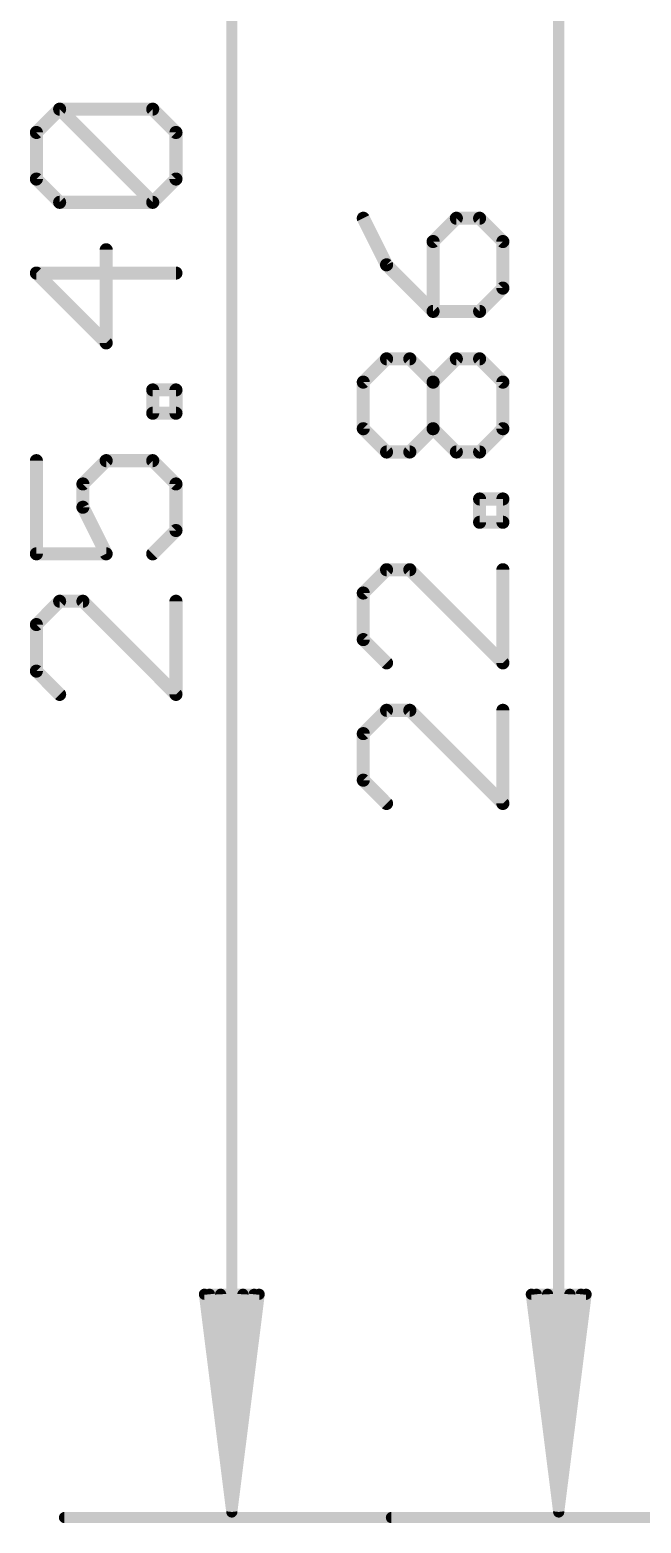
# Model space of a CAD drawing. Extents: x -34 to 73, y -25 to 33.
# Drawn here: x -7.43 to -0.31, y -0.07 to 17.32 of the extents above; entities that cross this region are included whole.
import ezdxf

# ---------------------------------------------------------------- set-up
doc = ezdxf.new("R2010")
doc.units = 0
doc.layers.add('47', color=253, linetype='CONTINUOUS')

msp = doc.modelspace()

# ---------------------------------------------------------------- linework, layer by layer
at = {"layer": '47'}
for points, const_width in [([(-5.08, 0.065), (-5.08, 25.335)], 0.13), ([(-1.27, 22.795), (-1.27, 0.065)], 0.13), ([(-7.3577, 16.1287), (-7.0865, 16.3999)], 0.1524), ([(-7.0865, 16.3999), (-6.0019, 16.3999)], 0.1524), ([(-6.0019, 15.3152), (-7.0865, 16.3999)], 0.1524), ([(-6.0019, 16.3999), (-5.7307, 16.1287)], 0.1524), ([(-7.3577, 15.5864), (-7.3577, 16.1287)], 0.1524), ([(-5.7307, 16.1287), (-5.7307, 15.5864)], 0.1524), ([(-7.0865, 15.3152), (-7.3577, 15.5864)], 0.1524), ([(-5.7307, 15.5864), (-6.0019, 15.3152)], 0.1524), ([(-6.0019, 15.3152), (-7.0865, 15.3152)], 0.1524), ([(-3.5477, 15.1299), (-3.2765, 14.5876)], 0.1524), ([(-2.463, 15.1299), (-2.7342, 14.8587)], 0.1524), ([(-2.1919, 15.1299), (-2.463, 15.1299)], 0.1524), ([(-1.9207, 14.8587), (-2.1919, 15.1299)], 0.1524), ([(-6.5442, 13.6781), (-6.5442, 14.7628)], 0.1524), ([(-2.7342, 14.8587), (-2.7342, 14.0452)], 0.1524), ([(-1.9207, 14.3164), (-1.9207, 14.8587)], 0.1524), ([(-3.2765, 14.5876), (-2.7342, 14.0452)], 0.1524), ([(-5.7307, 14.4916), (-7.3577, 14.4916)], 0.1524), ([(-7.3577, 14.4916), (-6.5442, 13.6781)], 0.1524), ([(-2.1919, 14.0452), (-1.9207, 14.3164)], 0.1524), ([(-2.7342, 14.0452), (-2.1919, 14.0452)], 0.1524), ([(-3.5477, 13.2216), (-3.2765, 13.4928)], 0.1524), ([(-3.2765, 13.4928), (-3.0054, 13.4928)], 0.1524), ([(-3.0054, 13.4928), (-2.7342, 13.2216)], 0.1524), ([(-2.7342, 13.2216), (-2.463, 13.4928)], 0.1524), ([(-2.463, 13.4928), (-2.1919, 13.4928)], 0.1524), ([(-2.1919, 13.4928), (-1.9207, 13.2216)], 0.1524), ([(-3.5477, 12.6793), (-3.5477, 13.2216)], 0.1524), ([(-2.7342, 12.6793), (-2.7342, 13.2216)], 0.1524), ([(-1.9207, 13.2216), (-1.9207, 12.6793)], 0.1524), ([(-6.0019, 12.8595), (-6.0019, 13.1307)], 0.1524), ([(-6.0019, 13.1307), (-5.7307, 13.1307)], 0.1524), ([(-5.7307, 13.1307), (-5.7307, 12.8595)], 0.1524), ([(-5.7307, 12.8595), (-6.0019, 12.8595)], 0.1524), ([(-3.2765, 12.4081), (-3.5477, 12.6793)], 0.1524), ([(-2.7342, 12.6793), (-3.0054, 12.4081)], 0.1524), ([(-2.463, 12.4081), (-2.7342, 12.6793)], 0.1524), ([(-1.9207, 12.6793), (-2.1919, 12.4081)], 0.1524), ([(-7.3577, 12.307), (-7.3577, 11.2224)], 0.1524), ([(-6.8154, 12.0358), (-6.5442, 12.307)], 0.1524), ([(-6.5442, 12.307), (-6.0019, 12.307)], 0.1524), ([(-6.0019, 12.307), (-5.7307, 12.0358)], 0.1524), ([(-3.0054, 12.4081), (-3.2765, 12.4081)], 0.1524), ([(-2.1919, 12.4081), (-2.463, 12.4081)], 0.1524), ([(-6.8154, 11.7647), (-6.8154, 12.0358)], 0.1524), ([(-5.7307, 12.0358), (-5.7307, 11.4935)], 0.1524), ([(-6.5442, 11.2224), (-6.8154, 11.7647)], 0.1524), ([(-2.1919, 11.5895), (-2.1919, 11.8607)], 0.1524), ([(-2.1919, 11.8607), (-1.9207, 11.8607)], 0.1524), ([(-1.9207, 11.8607), (-1.9207, 11.5895)], 0.1524), ([(-1.9207, 11.5895), (-2.1919, 11.5895)], 0.1524), ([(-5.7307, 11.4935), (-6.0019, 11.2224)], 0.1524), ([(-7.3577, 11.2224), (-6.5442, 11.2224)], 0.1524), ([(-3.2765, 11.037), (-3.5477, 10.7659)], 0.1524), ([(-3.0054, 11.037), (-3.2765, 11.037)], 0.1524), ([(-1.9207, 9.9524), (-3.0054, 11.037)], 0.1524), ([(-1.9207, 11.037), (-1.9207, 9.9524)], 0.1524), ([(-3.5477, 10.7659), (-3.5477, 10.2235)], 0.1524), ([(-7.0865, 10.6699), (-7.3577, 10.3987)], 0.1524), ([(-6.8154, 10.6699), (-7.0865, 10.6699)], 0.1524), ([(-5.7307, 9.5852), (-6.8154, 10.6699)], 0.1524), ([(-5.7307, 10.6699), (-5.7307, 9.5852)], 0.1524), ([(-7.3577, 10.3987), (-7.3577, 9.8564)], 0.1524), ([(-3.5477, 10.2235), (-3.2765, 9.9524)], 0.1524), ([(-7.3577, 9.8564), (-7.0865, 9.5852)], 0.1524), ([(-3.2765, 9.3999), (-3.5477, 9.1287)], 0.1524), ([(-3.0054, 9.3999), (-3.2765, 9.3999)], 0.1524), ([(-1.9207, 8.3152), (-3.0054, 9.3999)], 0.1524), ([(-1.9207, 9.3999), (-1.9207, 8.3152)], 0.1524), ([(-3.5477, 9.1287), (-3.5477, 8.5864)], 0.1524), ([(-3.5477, 8.5864), (-3.2765, 8.3152)], 0.1524), ([(-5.08, 0.065), (-5.3992, 2.6)], 0.13), ([(-5.3992, 2.6), (-4.7608, 2.6)], 0.13), ([(-5.08, 0.065), (-5.34, 2.6)], 0.13), ([(-5.08, 0.065), (-5.21, 2.6)], 0.13), ([(-4.7608, 2.6), (-5.08, 0.065)], 0.13), ([(-4.95, 2.6), (-5.08, 0.065)], 0.13), ([(-4.82, 2.6), (-5.08, 0.065)], 0.13), ([(-1.27, 0.065), (-1.5892, 2.6)], 0.13), ([(-1.5892, 2.6), (-0.9508, 2.6)], 0.13), ([(-1.27, 0.065), (-1.53, 2.6)], 0.13), ([(-1.27, 0.065), (-1.4, 2.6)], 0.13), ([(-0.9508, 2.6), (-1.27, 0.065)], 0.13), ([(-1.14, 2.6), (-1.27, 0.065)], 0.13), ([(-1.01, 2.6), (-1.27, 0.065)], 0.13), ([(0, 0), (-7.03, 0)], 0.13), ([(2.54, 0), (-3.22, 0)], 0.13)]:
    msp.add_lwpolyline(points, dxfattribs=dict(at, const_width=const_width))
for points, const_width in [([(-7.0865, 16.438, 1), (-7.0865, 16.3618)], 0.0762), ([(-7.0596, 16.4268, 1), (-7.1135, 16.373)], 0.0762), ([(-7.0596, 16.373, 1), (-7.1135, 16.4268)], 0.0762), ([(-5.9749, 16.4268, 1), (-6.0288, 16.373)], 0.0762), ([(-6.0019, 16.3618, 1), (-6.0019, 16.438)], 0.0762), ([(-7.3196, 16.1287, 1), (-7.3958, 16.1287)], 0.0762), ([(-7.3846, 16.1557, 1), (-7.3307, 16.1018)], 0.0762), ([(-5.6926, 16.1287, 1), (-5.7688, 16.1287)], 0.0762), ([(-5.7576, 16.1018, 1), (-5.7038, 16.1557)], 0.0762), ([(-7.3307, 15.6134, 1), (-7.3846, 15.5595)], 0.0762), ([(-5.7038, 15.5595, 1), (-5.7576, 15.6134)], 0.0762), ([(-7.3958, 15.5864, 1), (-7.3196, 15.5864)], 0.0762), ([(-5.7688, 15.5864, 1), (-5.6926, 15.5864)], 0.0762), ([(-7.0865, 15.3533, 1), (-7.0865, 15.2771)], 0.0762), ([(-7.1135, 15.2883, 1), (-7.0596, 15.3422)], 0.0762), ([(-6.0288, 15.3422, 1), (-5.9749, 15.2883)], 0.0762), ([(-6.0288, 15.2883, 1), (-5.9749, 15.3422)], 0.0762), ([(-6.0019, 15.2771, 1), (-6.0019, 15.3533)], 0.0762), ([(-3.5136, 15.1469, 1), (-3.5818, 15.1129)], 0.0762), ([(-2.463, 15.168, 1), (-2.463, 15.0918)], 0.0762), ([(-2.4361, 15.103, 1), (-2.49, 15.1568)], 0.0762), ([(-2.1649, 15.1568, 1), (-2.2188, 15.103)], 0.0762), ([(-2.1919, 15.0918, 1), (-2.1919, 15.168)], 0.0762), ([(-6.5061, 14.7628, 1), (-6.5823, 14.7628)], 0.0762), ([(-2.6961, 14.8587, 1), (-2.7723, 14.8587)], 0.0762), ([(-2.7611, 14.8857, 1), (-2.7073, 14.8318)], 0.0762), ([(-1.8826, 14.8587, 1), (-1.9588, 14.8587)], 0.0762), ([(-1.9476, 14.8318, 1), (-1.8938, 14.8857)], 0.0762), ([(-3.2496, 14.6145, 1), (-3.3035, 14.5606)], 0.0762), ([(-3.3106, 14.5705, 1), (-3.2424, 14.6046)], 0.0762), ([(-7.3577, 14.5297, 1), (-7.3577, 14.4535)], 0.0762), ([(-7.3307, 14.5185, 1), (-7.3846, 14.4646)], 0.0762), ([(-5.7307, 14.4535, 1), (-5.7307, 14.5297)], 0.0762), ([(-1.9588, 14.3164, 1), (-1.8826, 14.3164)], 0.0762), ([(-1.8938, 14.2895, 1), (-1.9476, 14.3434)], 0.0762), ([(-2.7342, 14.0833, 1), (-2.7342, 14.0071)], 0.0762), ([(-2.7611, 14.0183, 1), (-2.7073, 14.0722)], 0.0762), ([(-2.2188, 14.0722, 1), (-2.1649, 14.0183)], 0.0762), ([(-2.1919, 14.0071, 1), (-2.1919, 14.0833)], 0.0762), ([(-2.7723, 14.0452, 1), (-2.6961, 14.0452)], 0.0762), ([(-6.5711, 13.6511, 1), (-6.5173, 13.705)], 0.0762), ([(-6.5823, 13.6781, 1), (-6.5061, 13.6781)], 0.0762), ([(-3.2765, 13.5309, 1), (-3.2765, 13.4547)], 0.0762), ([(-3.2496, 13.4658, 1), (-3.3035, 13.5197)], 0.0762), ([(-2.9784, 13.5197, 1), (-3.0323, 13.4658)], 0.0762), ([(-3.0054, 13.4547, 1), (-3.0054, 13.5309)], 0.0762), ([(-2.463, 13.5309, 1), (-2.463, 13.4547)], 0.0762), ([(-2.4361, 13.4658, 1), (-2.49, 13.5197)], 0.0762), ([(-2.1649, 13.5197, 1), (-2.2188, 13.4658)], 0.0762), ([(-2.1919, 13.4547, 1), (-2.1919, 13.5309)], 0.0762), ([(-3.5096, 13.2216, 1), (-3.5858, 13.2216)], 0.0762), ([(-3.5746, 13.2485, 1), (-3.5207, 13.1946)], 0.0762), ([(-2.6961, 13.2216, 1), (-2.7723, 13.2216)], 0.0762), ([(-2.7611, 13.2485, 1), (-2.7073, 13.1946)], 0.0762), ([(-2.7611, 13.1946, 1), (-2.7073, 13.2485)], 0.0762), ([(-1.8826, 13.2216, 1), (-1.9588, 13.2216)], 0.0762), ([(-1.9476, 13.1946, 1), (-1.8938, 13.2485)], 0.0762), ([(-5.9638, 13.1307, 1), (-6.04, 13.1307)], 0.0762), ([(-6.0019, 13.1688, 1), (-6.0019, 13.0926)], 0.0762), ([(-5.6926, 13.1307, 1), (-5.7688, 13.1307)], 0.0762), ([(-5.7307, 13.0926, 1), (-5.7307, 13.1688)], 0.0762), ([(-6.0019, 12.8976, 1), (-6.0019, 12.8214)], 0.0762), ([(-6.04, 12.8595, 1), (-5.9638, 12.8595)], 0.0762), ([(-5.7688, 12.8595, 1), (-5.6926, 12.8595)], 0.0762), ([(-5.7307, 12.8214, 1), (-5.7307, 12.8976)], 0.0762), ([(-3.5207, 12.7062, 1), (-3.5746, 12.6523)], 0.0762), ([(-3.5858, 12.6793, 1), (-3.5096, 12.6793)], 0.0762), ([(-2.7073, 12.7062, 1), (-2.7611, 12.6523)], 0.0762), ([(-2.7723, 12.6793, 1), (-2.6961, 12.6793)], 0.0762), ([(-2.7073, 12.6523, 1), (-2.7611, 12.7062)], 0.0762), ([(-1.9588, 12.6793, 1), (-1.8826, 12.6793)], 0.0762), ([(-1.8938, 12.6523, 1), (-1.9476, 12.7062)], 0.0762), ([(-7.3196, 12.307, 1), (-7.3958, 12.307)], 0.0762), ([(-6.5442, 12.3451, 1), (-6.5442, 12.2689)], 0.0762), ([(-6.5173, 12.2801, 1), (-6.5711, 12.334)], 0.0762), ([(-5.9749, 12.334, 1), (-6.0288, 12.2801)], 0.0762), ([(-6.0019, 12.2689, 1), (-6.0019, 12.3451)], 0.0762), ([(-3.2765, 12.4462, 1), (-3.2765, 12.37)], 0.0762), ([(-3.3035, 12.3811, 1), (-3.2496, 12.435)], 0.0762), ([(-3.0323, 12.435, 1), (-2.9784, 12.3811)], 0.0762), ([(-3.0054, 12.37, 1), (-3.0054, 12.4462)], 0.0762), ([(-2.463, 12.4462, 1), (-2.463, 12.37)], 0.0762), ([(-2.49, 12.3811, 1), (-2.4361, 12.435)], 0.0762), ([(-2.2188, 12.435, 1), (-2.1649, 12.3811)], 0.0762), ([(-2.1919, 12.37, 1), (-2.1919, 12.4462)], 0.0762), ([(-6.7773, 12.0358, 1), (-6.8535, 12.0358)], 0.0762), ([(-6.8423, 12.0628, 1), (-6.7884, 12.0089)], 0.0762), ([(-5.6926, 12.0358, 1), (-5.7688, 12.0358)], 0.0762), ([(-5.7576, 12.0089, 1), (-5.7038, 12.0628)], 0.0762), ([(-6.7813, 11.7817, 1), (-6.8494, 11.7476)], 0.0762), ([(-2.1538, 11.8607, 1), (-2.23, 11.8607)], 0.0762), ([(-2.1919, 11.8988, 1), (-2.1919, 11.8226)], 0.0762), ([(-1.8826, 11.8607, 1), (-1.9588, 11.8607)], 0.0762), ([(-1.9207, 11.8226, 1), (-1.9207, 11.8988)], 0.0762), ([(-6.8535, 11.7647, 1), (-6.7773, 11.7647)], 0.0762), ([(-2.1919, 11.6276, 1), (-2.1919, 11.5514)], 0.0762), ([(-1.9207, 11.5514, 1), (-1.9207, 11.6276)], 0.0762), ([(-5.7688, 11.4935, 1), (-5.6926, 11.4935)], 0.0762), ([(-5.7038, 11.4666, 1), (-5.7576, 11.5205)], 0.0762), ([(-2.23, 11.5895, 1), (-2.1538, 11.5895)], 0.0762), ([(-1.9588, 11.5895, 1), (-1.8826, 11.5895)], 0.0762), ([(-7.3577, 11.2605, 1), (-7.3577, 11.1843)], 0.0762), ([(-7.3958, 11.2224, 1), (-7.3196, 11.2224)], 0.0762), ([(-6.5783, 11.2053, 1), (-6.5101, 11.2394)], 0.0762), ([(-6.5442, 11.1843, 1), (-6.5442, 11.2605)], 0.0762), ([(-6.0288, 11.2493, 1), (-5.9749, 11.1954)], 0.0762), ([(-3.2765, 11.0751, 1), (-3.2765, 10.9989)], 0.0762), ([(-3.2496, 11.0101, 1), (-3.3035, 11.064)], 0.0762), ([(-2.9784, 11.064, 1), (-3.0323, 11.0101)], 0.0762), ([(-3.0054, 10.9989, 1), (-3.0054, 11.0751)], 0.0762), ([(-1.8826, 11.037, 1), (-1.9588, 11.037)], 0.0762), ([(-3.5096, 10.7659, 1), (-3.5858, 10.7659)], 0.0762), ([(-3.5746, 10.7928, 1), (-3.5207, 10.7389)], 0.0762), ([(-7.0865, 10.708, 1), (-7.0865, 10.6318)], 0.0762), ([(-7.0596, 10.6429, 1), (-7.1135, 10.6968)], 0.0762), ([(-6.7884, 10.6968, 1), (-6.8423, 10.6429)], 0.0762), ([(-6.8154, 10.6318, 1), (-6.8154, 10.708)], 0.0762), ([(-5.6926, 10.6699, 1), (-5.7688, 10.6699)], 0.0762), ([(-7.3196, 10.3987, 1), (-7.3958, 10.3987)], 0.0762), ([(-7.3846, 10.4256, 1), (-7.3307, 10.3718)], 0.0762), ([(-3.5207, 10.2505, 1), (-3.5746, 10.1966)], 0.0762), ([(-3.5858, 10.2235, 1), (-3.5096, 10.2235)], 0.0762), ([(-7.3307, 9.8833, 1), (-7.3846, 9.8294)], 0.0762), ([(-3.3035, 9.9254, 1), (-3.2496, 9.9793)], 0.0762), ([(-1.9588, 9.9524, 1), (-1.8826, 9.9524)], 0.0762), ([(-1.9476, 9.9254, 1), (-1.8938, 9.9793)], 0.0762), ([(-7.3958, 9.8564, 1), (-7.3196, 9.8564)], 0.0762), ([(-7.1135, 9.5583, 1), (-7.0596, 9.6121)], 0.0762), ([(-5.7688, 9.5852, 1), (-5.6926, 9.5852)], 0.0762), ([(-5.7576, 9.5583, 1), (-5.7038, 9.6121)], 0.0762), ([(-3.2765, 9.438, 1), (-3.2765, 9.3618)], 0.0762), ([(-3.2496, 9.3729, 1), (-3.3035, 9.4268)], 0.0762), ([(-2.9784, 9.4268, 1), (-3.0323, 9.3729)], 0.0762), ([(-3.0054, 9.3618, 1), (-3.0054, 9.438)], 0.0762), ([(-1.8826, 9.3999, 1), (-1.9588, 9.3999)], 0.0762), ([(-3.5096, 9.1287, 1), (-3.5858, 9.1287)], 0.0762), ([(-3.5746, 9.1556, 1), (-3.5207, 9.1018)], 0.0762), ([(-3.5207, 8.6133, 1), (-3.5746, 8.5594)], 0.0762), ([(-3.5858, 8.5864, 1), (-3.5096, 8.5864)], 0.0762), ([(-3.3035, 8.2883, 1), (-3.2496, 8.3421)], 0.0762), ([(-1.9588, 8.3152, 1), (-1.8826, 8.3152)], 0.0762), ([(-1.9476, 8.2883, 1), (-1.8938, 8.3421)], 0.0762), ([(-5.367, 2.6041, 1), (-5.4315, 2.5959)], 0.065), ([(-5.3992, 2.6325, 1), (-5.3992, 2.5675)], 0.065), ([(-5.3077, 2.6033, 1), (-5.3723, 2.5967)], 0.065), ([(-5.1775, 2.6017, 1), (-5.2425, 2.5983)], 0.065), ([(-4.9175, 2.5983, 1), (-4.9825, 2.6017)], 0.065), ([(-4.7877, 2.5967, 1), (-4.8523, 2.6033)], 0.065), ([(-4.7285, 2.5959, 1), (-4.793, 2.6041)], 0.065), ([(-4.7608, 2.5675, 1), (-4.7608, 2.6325)], 0.065), ([(-1.557, 2.6041, 1), (-1.6215, 2.5959)], 0.065), ([(-1.5892, 2.6325, 1), (-1.5892, 2.5675)], 0.065), ([(-1.4977, 2.6033, 1), (-1.5623, 2.5967)], 0.065), ([(-1.3675, 2.6017, 1), (-1.4325, 2.5983)], 0.065), ([(-1.1075, 2.5983, 1), (-1.1725, 2.6017)], 0.065), ([(-0.9777, 2.5967, 1), (-1.0423, 2.6033)], 0.065), ([(-0.9185, 2.5959, 1), (-0.983, 2.6041)], 0.065), ([(-0.9508, 2.5675, 1), (-0.9508, 2.6325)], 0.065), ([(-7.03, 0.0325, 1), (-7.03, -0.0325)], 0.065), ([(-5.1122, 0.0691, 1), (-5.0478, 0.0609)], 0.065), ([(-5.1123, 0.0683, 1), (-5.0477, 0.0617)], 0.065), ([(-5.1125, 0.0633, 1), (-5.0475, 0.0667)], 0.065), ([(-5.1125, 0.0667, 1), (-5.0475, 0.0633)], 0.065), ([(-5.1125, 0.065, 1), (-5.0475, 0.065)], 0.065), ([(-5.1123, 0.0617, 1), (-5.0477, 0.0683)], 0.065), ([(-5.1122, 0.0609, 1), (-5.0478, 0.0691)], 0.065), ([(-3.22, 0.0325, 1), (-3.22, -0.0325)], 0.065), ([(-1.3022, 0.0691, 1), (-1.2378, 0.0609)], 0.065), ([(-1.3023, 0.0683, 1), (-1.2377, 0.0617)], 0.065), ([(-1.3025, 0.0633, 1), (-1.2375, 0.0667)], 0.065), ([(-1.3025, 0.0667, 1), (-1.2375, 0.0633)], 0.065), ([(-1.3025, 0.065, 1), (-1.2375, 0.065)], 0.065), ([(-1.3023, 0.0617, 1), (-1.2377, 0.0683)], 0.065), ([(-1.3022, 0.0609, 1), (-1.2378, 0.0691)], 0.065)]:
    msp.add_lwpolyline(points, format="xyb", dxfattribs=dict(at, const_width=const_width))

doc.saveas('drawing.dxf')
